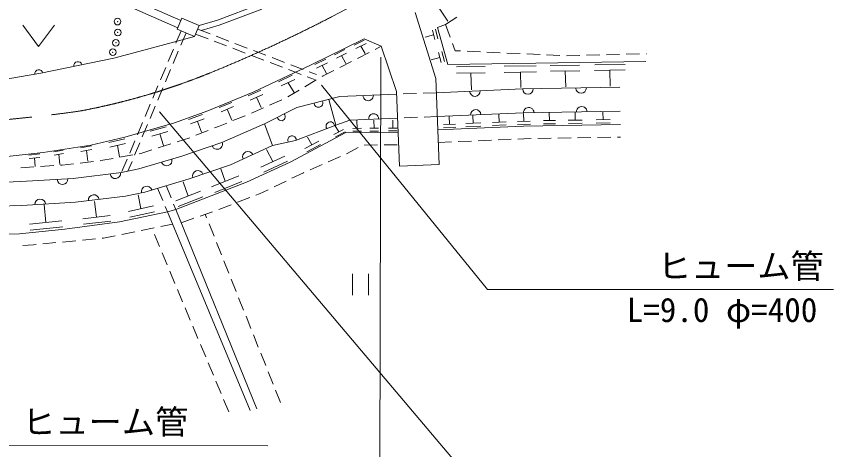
# Model space of a CAD drawing. Units: millimetres, scale not verified. Extents: x 40000 to 680000, y 20000 to 380000.
# Drawn here: x 195986 to 257568, y 244395 to 277040 of the extents above; entities that cross this region are included whole.
import ezdxf
from ezdxf.enums import TextEntityAlignment as Align

# ---------------------------------------------------------------- set-up
doc = ezdxf.new("R2010")
doc.units = ezdxf.units.MM
doc.header["$LTSCALE"] = 1000
doc.header["$PDMODE"] = 32
doc.header["$PDSIZE"] = 500
doc.linetypes.add('CHAIN', pattern=[18.5, 12, -1.5, 3.5, -1.5])
for name, color, linetype, lineweight in [('M-BGD', 7, 'Continuous', 13), ('M-BMK', 2, 'CHAIN', 13), ('M-STR-HTXT', 7, 'Continuous', 13)]:
    doc.layers.add(name, color=color, linetype=linetype, lineweight=lineweight)
doc.styles.add('ＭＳ ゴシック', font='')
doc.styles.get('ＭＳ ゴシック').set_extended_font_data('MS Gothic')

# ---------------------------------------------------------------- blocks, each defined once
blk = doc.blocks.new('田')
at = {"color": 7, "linetype": 'Continuous', "lineweight": 13}
for p, q in [((-0.75, 2), (-0.75, 0)), ((0.75, 0), (0.75, 2))]:
    blk.add_line(p, q, dxfattribs=at)
blk = doc.blocks.new('畑')
at = {"color": 7, "linetype": 'Continuous', "lineweight": 13}
for p, q in [((-1.5, 2), (0, 0)), ((0, 0), (1.5, 2))]:
    blk.add_line(p, q, dxfattribs=at)
blk = doc.blocks.new('open_arrow')
at = {"color": 0, "linetype": 'Continuous', "lineweight": -2}
blk.add_lwpolyline([(7.5, 1.25), (0, 0), (7.5, -1.25)], dxfattribs=at)

msp = doc.modelspace()

# ---------------------------------------------------------------- linework, layer by layer
at = {"layer": 'M-BGD'}
for p, q in [((208377, 276733), (202496, 279323)), ((208144, 276180), (202294, 278756)), ((211142, 276764), (214332, 277953)), ((214479, 277582), (211269, 276384)), ((227585, 272353), (226027, 277341)), ((227849, 277668), (228507, 276669)), ((208101, 276077), (208450, 276905)), ((208450, 276905), (209768, 276350)), ((209768, 276350), (211142, 276764)), ((228332, 276415), (229166, 276967)), ((208403, 275950), (208015, 275028)), ((209419, 275522), (208101, 276077)), ((209768, 276350), (209419, 275522)), ((209650, 276071), (210584, 275714)), ((211269, 276384), (209905, 275974)), ((227330, 275997), (227518, 275291)), ((227565, 276063), (227753, 275357)), ((228332, 276415), (227729, 276207)), ((227729, 276207), (228487, 273423)), ((228332, 276415), (228671, 275474)), ((206247, 274677), (209419, 275522)), ((208772, 275795), (208384, 274873)), ((209495, 275702), (210429, 275345)), ((211051, 275535), (211985, 275178)), ((220714, 274619), (222204, 275351)), ((222204, 275351), (223486, 274789)), ((227424, 275644), (226799, 275467)), ((203330, 273897), (206247, 274677)), ((210896, 275167), (211830, 274809)), ((212452, 275000), (213386, 274643)), ((221432, 274858), (222198, 275240)), ((221570, 274608), (222336, 274991)), ((221953, 274799), (222258, 274238)), ((223023, 274552), (223486, 274789)), ((223486, 274789), (224628, 271380)), ((228840, 275004), (229041, 274448)), ((207821, 274567), (207434, 273645)), ((208190, 274412), (207802, 273490)), ((212297, 274631), (213231, 274274)), ((213698, 274095), (214632, 273738)), ((213853, 274464), (214788, 274107)), ((218203, 273390), (220714, 274619)), ((219969, 274143), (220745, 274535)), ((220098, 273883), (220874, 274276)), ((220486, 274080), (220809, 273477)), ((221687, 273870), (222577, 274325)), ((227793, 274318), (227988, 273558)), ((228045, 274386), (228240, 273627)), ((229041, 274448), (229450, 274430)), ((229949, 274408), (230948, 274364)), ((231448, 274341), (232447, 274297)), ((232946, 274275), (233945, 274231)), ((234445, 274208), (235444, 274164)), ((235943, 274142), (236942, 274097)), ((237442, 274077), (238442, 274100)), ((238941, 274112), (239941, 274135)), ((240441, 274147), (241441, 274171)), ((241941, 274182), (242940, 274206)), ((243440, 274217), (243463, 274218)), ((197842, 272750), (203330, 273897)), ((215099, 273560), (216033, 273203)), ((215255, 273929), (216189, 273572)), ((218472, 273406), (219298, 273814)), ((218614, 273141), (219440, 273549)), ((220351, 273188), (221241, 273643)), ((227890, 273938), (227250, 273764)), ((228487, 273423), (243417, 273629)), ((207240, 273185), (206852, 272263)), ((207608, 273029), (207220, 272108)), ((213837, 271324), (218203, 273390)), ((216500, 273024), (217434, 272667)), ((216656, 273393), (217590, 273036)), ((218057, 272858), (218592, 272653)), ((219027, 273345), (219360, 272728)), ((219104, 272551), (219906, 272960)), ((229152, 273237), (231316, 273267)), ((232734, 273287), (235158, 273320)), ((232749, 272820), (235173, 272854)), ((233961, 272837), (233991, 271676)), ((236216, 273335), (238428, 273366)), ((236237, 272898), (238448, 272929)), ((237342, 272913), (237379, 271731)), ((239559, 272966), (241854, 272998)), ((239568, 273381), (241863, 273413)), ((240707, 272982), (240739, 271777)), ((191988, 271769), (197842, 272750)), ((215745, 272111), (216777, 272599)), ((215939, 271798), (216971, 272286)), ((217729, 271734), (218588, 272245)), ((217902, 272489), (218449, 272279)), ((219018, 272500), (219104, 272551)), ((227585, 272353), (227854, 265867)), ((229150, 272751), (231315, 272781)), ((230233, 272766), (230285, 271502)), ((206658, 271802), (206270, 270880)), ((207027, 271647), (206639, 270725)), ((216455, 272042), (216908, 271311)), ((234116, 271567), (241452, 271692)), ((210411, 269912), (213837, 271324)), ((213456, 271043), (214412, 271471)), ((213600, 270725), (214557, 271153)), ((216439, 270968), (217299, 271478)), ((220350, 270994), (217130, 270178)), ((224636, 271178), (220350, 270994)), ((224628, 271380), (224856, 265743)), ((226130, 271232), (225131, 271196)), ((227629, 271287), (226630, 271250)), ((227626, 271287), (234116, 271567)), ((206076, 270419), (205688, 269498)), ((211276, 270167), (212212, 270550)), ((214078, 270939), (214430, 270161)), ((215069, 270358), (215984, 270761)), ((220064, 268845), (219522, 270784)), ((206445, 270264), (206057, 269342)), ((207914, 269010), (210411, 269912)), ((211408, 269857), (212345, 270240)), ((211876, 270048), (212224, 269220)), ((213696, 269755), (214611, 270157)), ((217130, 270178), (214693, 268953)), ((234170, 269768), (227704, 269488)), ((241482, 269892), (234170, 269768)), ((236154, 269189), (236143, 269760)), ((238096, 269215), (238086, 269796)), ((240195, 269260), (240183, 269831)), ((208965, 269275), (210008, 269657)), ((209103, 268931), (210145, 269314)), ((209624, 269123), (209944, 268320)), ((212308, 269184), (213238, 269554)), ((220064, 268845), (221118, 269225)), ((221118, 269225), (224709, 269380)), ((221664, 268604), (221646, 269186)), ((222949, 268618), (222924, 269228)), ((224346, 268622), (224354, 269208)), ((226205, 269434), (225205, 269398)), ((227704, 269488), (226704, 269452)), ((228626, 268909), (228591, 269495)), ((230409, 268983), (230375, 269569)), ((232376, 269064), (232349, 269654)), ((234707, 269152), (233739, 269129)), ((234223, 269141), (234211, 269726)), ((236603, 269197), (235705, 269181)), ((238620, 269224), (237573, 269206)), ((240725, 269269), (239666, 269251)), ((204162, 267925), (207914, 269010)), ((205494, 269037), (205107, 268115)), ((205863, 268882), (205475, 267960)), ((206074, 268378), (207283, 268725)), ((210915, 268630), (211207, 268746)), ((211207, 268746), (211844, 269000)), ((214693, 268953), (211462, 267538)), ((215277, 267305), (214693, 268953)), ((217010, 267688), (220064, 268845)), ((220638, 268523), (219920, 268146)), ((220279, 268334), (220014, 268779)), ((221990, 268607), (221338, 268601)), ((223279, 268618), (222620, 268618)), ((224672, 268626), (224020, 268619)), ((227743, 268489), (234200, 268768)), ((229086, 268929), (228165, 268889)), ((229099, 268690), (228178, 268650)), ((230974, 269008), (229845, 268959)), ((230993, 268772), (229864, 268723)), ((232888, 269086), (231865, 269042)), ((232897, 268854), (231873, 268810)), ((234717, 268913), (233749, 268891)), ((234200, 268768), (241499, 268892)), ((236607, 268952), (235709, 268937)), ((238628, 268986), (237581, 268968)), ((240732, 269022), (239673, 269004)), ((201599, 267336), (204162, 267925)), ((206190, 268006), (207398, 268353)), ((206794, 268179), (207064, 267312)), ((208102, 267590), (209053, 267899)), ((209521, 268076), (210450, 268446)), ((216623, 266062), (220810, 268281)), ((218252, 267364), (217927, 267949)), ((220751, 268332), (220034, 267956)), ((220810, 268281), (224752, 268320)), ((221980, 268390), (221328, 268383)), ((223272, 268398), (222614, 268398)), ((224669, 268408), (224017, 268402)), ((238278, 267887), (239278, 267904)), ((239777, 267913), (240777, 267930)), ((241277, 267938), (241516, 267942)), ((198017, 266787), (201599, 267336)), ((200823, 267143), (201639, 267274)), ((202963, 267544), (204148, 267821)), ((203024, 267177), (204209, 267454)), ((203617, 267316), (203760, 266460)), ((204913, 267654), (204525, 266733)), ((205281, 267499), (204893, 266577)), ((206675, 267128), (207626, 267436)), ((211462, 267538), (208455, 266518)), ((212113, 265858), (215277, 267305)), ((215277, 267305), (217010, 267688)), ((218776, 267646), (217729, 267081)), ((218915, 267395), (217868, 266830)), ((222188, 267340), (223188, 267352)), ((223688, 267357), (224688, 267368)), ((227784, 267540), (228783, 267583)), ((229283, 267605), (230282, 267648)), ((230781, 267669), (231781, 267713)), ((232280, 267734), (233279, 267777)), ((233779, 267799), (234229, 267818)), ((234229, 267818), (234778, 267828)), ((235278, 267836), (236278, 267853)), ((236778, 267862), (237778, 267879)), ((194278, 266369), (198017, 266787)), ((196934, 266593), (197744, 266687)), ((198808, 266829), (199523, 266948)), ((198836, 266589), (199551, 266708)), ((200857, 266870), (201673, 267000)), ((201265, 266935), (201366, 266117)), ((205244, 266683), (205376, 266707)), ((205376, 266707), (206199, 266974)), ((215309, 266092), (214822, 267017)), ((220858, 266685), (221732, 267171)), ((196952, 266321), (197763, 266415)), ((197357, 266368), (197401, 265730)), ((199194, 266649), (199268, 265866)), ((200799, 265989), (201793, 266105)), ((202289, 266163), (202356, 266171)), ((202356, 266171), (203274, 266334)), ((203767, 266421), (204751, 266596)), ((204331, 266272), (203943, 265350)), ((204700, 266116), (204387, 265373)), ((208455, 266518), (205220, 265547)), ((213328, 264552), (216623, 266062)), ((216203, 266498), (214414, 265686)), ((216423, 266119), (214634, 265307)), ((219488, 266073), (220403, 266477)), ((196315, 265637), (197313, 265699)), ((197812, 265730), (198810, 265792)), ((199309, 265823), (199440, 265831)), ((199440, 265831), (200303, 265931)), ((205220, 265547), (203911, 265274)), ((209003, 264803), (212113, 265858)), ((211728, 264614), (211386, 265541)), ((218116, 265468), (219031, 265871)), ((224856, 265743), (227854, 265867)), ((200279, 264822), (196320, 264593)), ((203911, 265274), (200279, 264822)), ((212754, 265024), (210702, 264204)), ((216755, 264837), (217623, 265250)), ((217623, 265250), (217659, 265266)), ((196320, 264593), (191627, 264408)), ((205663, 263801), (209003, 264803)), ((207273, 264284), (207650, 263357)), ((208003, 262490), (213328, 264552)), ((208925, 263500), (208543, 264562)), ((212983, 264598), (210931, 263778)), ((215401, 264191), (216304, 264621)), ((204206, 263497), (205663, 263801)), ((205372, 262554), (205152, 263583)), ((206627, 264090), (207012, 263167)), ((209855, 263867), (207996, 263133)), ((214038, 263567), (214305, 263669)), ((214305, 263669), (214950, 263976)), ((196408, 262795), (200442, 263028)), ((200442, 263028), (204206, 263497)), ((202023, 261917), (201872, 263098)), ((210043, 263448), (208185, 262715)), ((212638, 263030), (213572, 263388)), ((191501, 262613), (196408, 262795)), ((198197, 261515), (198094, 262861)), ((206313, 262760), (204430, 262348)), ((207204, 262705), (207369, 262309)), ((207369, 262309), (208003, 262490)), ((207838, 262894), (208003, 262490)), ((208003, 262490), (214117, 247467)), ((211237, 262493), (212171, 262851)), ((203052, 262038), (200994, 261796)), ((203760, 261547), (207369, 262309)), ((206407, 262319), (204524, 261907)), ((207369, 262309), (213607, 247342)), ((208409, 261491), (209353, 261823)), ((209825, 261989), (210768, 262320)), ((210322, 261870), (210219, 262130)), ((199421, 261643), (196973, 261387)), ((199477, 261187), (197029, 260931)), ((199629, 261011), (203760, 261547)), ((203099, 261613), (201041, 261371)), ((206868, 261209), (207752, 261390)), ((210879, 260477), (210508, 261406)), ((192582, 260514), (196230, 260658)), ((196230, 260658), (199629, 261011)), ((202545, 260326), (203438, 260508)), ((203928, 260608), (204908, 260809)), ((205398, 260909), (206378, 261109)), ((206775, 259692), (206389, 260615)), ((197977, 259896), (198973, 259990)), ((199470, 260037), (200466, 260130)), ((200964, 260177), (201959, 260271)), ((202457, 260318), (202545, 260326)), ((211435, 259084), (211064, 260013)), ((196482, 259778), (197274, 259830)), ((197274, 259830), (197479, 259849)), ((207355, 258309), (206968, 259231)), ((211992, 257691), (211621, 258620)), ((207934, 256925), (207548, 257847)), ((212548, 256299), (212177, 257227)), ((208513, 255541), (208127, 256464)), ((213105, 254906), (212734, 255834)), ((209093, 254158), (208707, 255080)), ((213662, 253513), (213291, 254441)), ((209672, 252774), (209286, 253697)), ((214218, 252120), (213847, 253048)), ((210252, 251391), (209865, 252313)), ((214775, 250727), (214404, 251655)), ((210831, 250007), (210445, 250929)), ((215331, 249334), (214960, 250263)), ((211410, 248623), (211024, 249546)), ((215888, 247941), (215517, 248870)), ((211990, 247240), (211604, 248162))]:
    msp.add_line(p, q, dxfattribs=at)
for centre, radius, start, end in [((200618, 273330), 300, 11.80706, 191.80706), ((197680, 272723), 300, 10.54376, 189.52808), ((234536, 271574), 400, 180.97515, 0.97515), ((238536, 271642), 400, 180.97515, 0.97515), ((222493, 271086), 400, 182.46272, 2.46272), ((230540, 271412), 400, 182.47452, 2.47452), ((218755, 270526), 338, 183.64718, 24.80128), ((230594, 269613), 400, 2.47452, 182.47452), ((234590, 269775), 400, 0.97515, 180.97515), ((238590, 269843), 400, 0.97515, 180.97515), ((215960, 269470), 293, 185.23904, 48.10606), ((222912, 269341), 362, 356.34359, 188.58174), ((219643, 268773), 319, 5.95243, 215.55232), ((216761, 267719), 318, 359.07149, 207.85054), ((211116, 267420), 400, 198.69446, 19.20367), ((213441, 266460), 404, 25.17865, 203.97493), ((207315, 266176), 400, 196.70655, 16.70655), ((209667, 265024), 404, 19.33523, 198.1315), ((203440, 265215), 400, 187.08934, 7.08934), ((199465, 264775), 400, 183.30821, 3.30821), ((205803, 263838), 404, 17.29715, 192.96), ((201816, 263195), 404, 7.69121, 186.48748), ((197789, 262871), 404, 3.91008, 182.70635)]:
    msp.add_arc(centre, radius, start, end, dxfattribs=at)
for p in [(203609, 276642), (203627, 275827), (203485, 275047), (203255, 274338)]:
    msp.add_point(p, dxfattribs=at)
at = {"layer": 'M-BMK'}
msp.add_line((219792, 277032), (227797, 281248), dxfattribs=at)
for centre, radius, start, end in [((169640, 373507), 108732, 292.07539, 297.46745), ((191409, 320044), 51006, 280.51277, 291.985), ((183525, 394364), 125652, 270.75451, 277.86318)]:
    msp.add_arc(centre, radius, start, end, dxfattribs=at)
at = {"layer": 'M-STR-HTXT'}
msp.add_line((223447, 273964), (223378, 240606), dxfattribs=at)
for points in [[(218987, 271851), (231481, 256459), (257568, 256459)], [(206767, 269837), (231470, 240649), (257558, 240649)], [(191530, 263721), (191664, 244716), (214927, 244692)]]:
    msp.add_lwpolyline(points, dxfattribs=at)

# ---------------------------------------------------------------- block references
at = {"layer": 'M-BGD', "xscale": 800, "yscale": 800}
for name, p in [('畑', (197666, 274775)), ('田', (221918, 256032))]:
    msp.add_blockref(name, p, dxfattribs=at)
at = {"layer": 'M-STR-HTXT'}
for p, rotation in [((218987, 271851), 309.1), ((206767, 269837), 310.2)]:
    msp.add_blockref('open_arrow', p, dxfattribs=dict(at, rotation=rotation))

# ---------------------------------------------------------------- texts
at = {"layer": 'M-STR-HTXT', "style": 'ＭＳ ゴシック'}
for s, p in [('ヒューム管', (256818, 256759)), ('L=9.0 φ=400', (256338, 253459)), ('ヒューム管', (208939, 245016))]:
    msp.add_text(s, height=1833, dxfattribs=at).set_placement(p, align=Align.BOTTOM_RIGHT)

doc.saveas('drawing.dxf')
